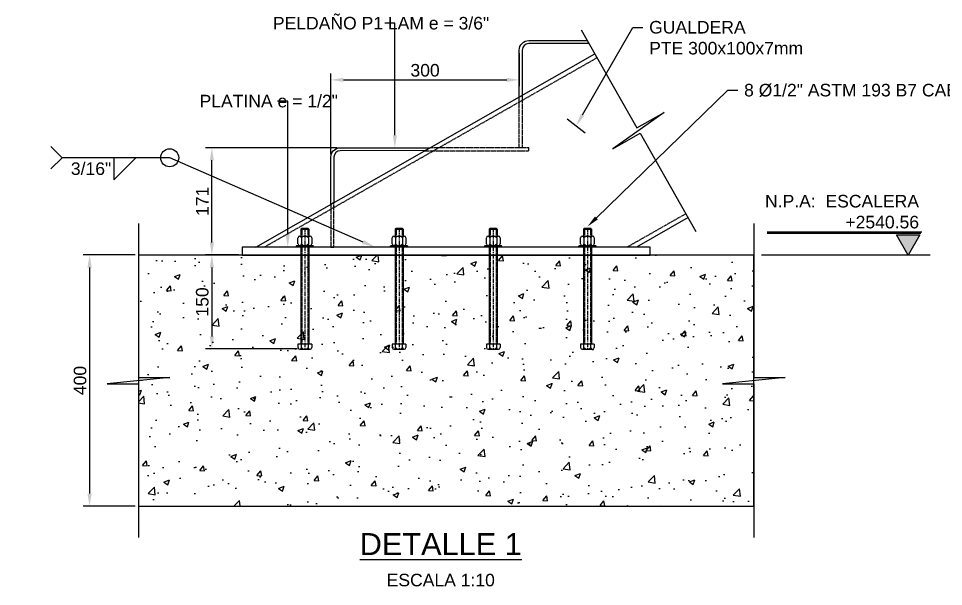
# Model space of a CAD drawing. Header units: millimetres. Extents: x -59786 to 1889966, y -10432 to 69447.
# Drawn here: x -1728 to -254, y -5837 to -4932 of the extents above; entities that cross this region are included whole.
import ezdxf
from ezdxf import colors
from ezdxf.entities.mleader import LeaderData, LeaderLine
from ezdxf.enums import TextEntityAlignment as Align
from ezdxf.math import Vec2, Vec3

# ---------------------------------------------------------------- set-up
doc = ezdxf.new("R2010")
doc.units = ezdxf.units.MM
doc.header["$LTSCALE"] = 0.2
doc.linetypes.add('CENTER', pattern=[50.8, 31.75, -6.35, 6.35, -6.35])
doc.linetypes.add('HIDDEN', pattern=[9.525, 6.35, -3.175])
for name, color, linetype in [('EE-TEXTO 1', 4, 'Continuous'), ('EE-TEXTO 2', 2, 'Continuous'), ('SIM-ACHURADOS', 8, 'Continuous'), ('SIM-CONCRETO', 8, 'Continuous'), ('SIM-COTAS', 1, 'Continuous'), ('SIM-EJES', 8, 'CENTER'), ('SIM-OCULTOS', 8, 'HIDDEN'), ('SIM-PELDAÑOS', 5, 'Continuous'), ('SIM-PLATINAS', 2, 'Continuous'), ('SIM-PTE 300x100x7', 213, 'Continuous')]:
    doc.layers.add(name, color=color, linetype=linetype)
doc.styles.add('ARIAL EE', font='arial.ttf')
doc.styles.get("Standard").update_dxf_attribs({"font": 'arial.ttf'})
doc.dimstyles.new('EE 1_STANDAR', dxfattribs={"dimtxt": 2, "dimasz": 2, "dimexe": 1, "dimexo": 0.5, "dimgap": 0.5, "dimtad": 1, "dimdec": 0, "dimdsep": 46, "dimtxsty": 'ARIAL EE', "dimcen": 1.5, "dimclrd": 256, "dimclre": 256, "dimclrt": 2, "dimadec": 0, "dimazin": 0, "dimtfac": 1, "dimtdec": 0, "dimtix": 1, "dimtmove": 0, "dimatfit": 2, "dimfxl": 1, "dimlwd": -1, "dimlwe": -1, "dimarcsym": 0})

# ---------------------------------------------------------------- blocks, each defined once
blk = doc.blocks.new('*U356')
for p, q in [((8.2, 162.7), (-8.2, 162.7)), ((-11, 154.8), (-11, 160.2)), ((-11, 154.8), (11, 154.8)), ((-6.3, 0), (-6.3, 154.8)), ((-5.5, 160.2), (-5.5, 154.8)), ((5.5, 160.2), (5.5, 154.8)), ((6.3, 0), (6.3, 154.8)), ((11, 154.8), (11, 160.2)), ((-5.5, -14.8), (-5.5, -5)), ((5.5, -14.8), (5.5, -5)), ((11, -5), (11, -14.8)), ((8.2, -17.3), (-8.2, -17.3)), ((-6.3, -28.5), (-6.3, -17.3)), ((6.3, -28.5), (-6.3, -28.5)), ((-6.3, -28.5), (-4.9, -30)), ((6.3, -28.5), (4.8, -30)), ((6.3, -28.5), (6.3, -17.3)), ((4.8, -30), (-4.9, -30)), ((4.8, -30), (-4.9, -30))]:
    blk.add_line(p, q)
blk.add_lwpolyline([(-13.5, -1.3), (-13.5, -1.2, -0.414214), (-12.3, 0), (12.3, 0, -0.414214), (13.5, -1.2), (13.5, -1.3, -0.414214), (12.3, -2.5), (-12.3, -2.5, -0.414214)], format="xyb", close=True)
blk.add_lwpolyline([(-11, -14.8), (-11, -5)])
for centre, radius, start, end in [((-8.2, 160), 2.76, 5.445, 174.555), ((0, 155.4), 7.34, 41.4713, 138.5287), ((8.2, 160), 2.76, 5.445, 174.555), ((-8.2, -5.2), 2.76, 5.445, 174.555), ((0, -9.8), 7.34, 41.4713, 138.5287), ((8.2, -5.2), 2.76, 5.445, 174.555), ((-8.2, -14.5), 2.76, 185.445, 354.555), ((0, -9.9), 7.34, 221.4713, 318.5287), ((8.2, -14.5), 2.76, 185.445, 354.555)]:
    blk.add_arc(centre, radius, start, end)
at = {"layer": 'SIM-EJES'}
blk.add_line((0, -30), (0, 162.7), dxfattribs=at)
at = {"layer": 'SIM-OCULTOS'}
for p, q in [((-4.9, 0), (-4.9, 154.8)), ((4.8, 0), (4.8, 154.8)), ((-4.9, -30), (-4.9, -17.3)), ((4.8, -30), (4.8, -17.3))]:
    blk.add_line(p, q, dxfattribs=at)
blk = doc.blocks.new('*D363')
at = {"layer": 'SIM-COTAS', "transparency": 16777216}
for p, q in [((-1376.4, -5309.1), (-1429.6, -5309.1)), ((-1419.6, -5329.1), (-1419.6, -5438.7)), ((-1283.2, -5458.7), (-1429.6, -5458.7))]:
    blk.add_line(p, q, dxfattribs=at)
for points in [[(-1422.9, -5329.1), (-1416.3, -5329.1), (-1419.6, -5309.1)], [(-1422.9, -5438.7), (-1416.3, -5438.7), (-1419.6, -5458.7)]]:
    blk.add_solid(points, dxfattribs=at)
at = {"layer": 'SIM-COTAS', "color": 2, "transparency": 16777216, "insert": (-1434.8, -5383.9), "char_height": 20, "attachment_point": 5, "rotation": 90, "style": 'ARIAL EE'}
blk.add_mtext('150', dxfattribs=at)
blk = doc.blocks.new('*D364')
at = {"layer": 'SIM-COTAS', "transparency": 16777216}
for p, q in [((-1220, -5138.3), (-1429.6, -5138.3)), ((-1419.6, -5289.1), (-1419.6, -5158.3)), ((-1376.4, -5309.1), (-1429.6, -5309.1))]:
    blk.add_line(p, q, dxfattribs=at)
at = {"layer": 'SIM-COTAS', "linetype": 'Continuous', "transparency": 16777216}
for points in [[(-1422.9, -5158.3), (-1416.3, -5158.3), (-1419.6, -5138.3)], [(-1422.9, -5289.1), (-1416.3, -5289.1), (-1419.6, -5309.1)]]:
    blk.add_solid(points, dxfattribs=at)
at = {"layer": 'SIM-COTAS', "color": 2, "linetype": 'Continuous', "transparency": 16777216, "insert": (-1434.7, -5223.7), "char_height": 20, "attachment_point": 5, "rotation": 90, "style": 'ARIAL EE'}
blk.add_mtext('171', dxfattribs=at)
blk = doc.blocks.new('*D365')
at = {"layer": 'SIM-COTAS', "transparency": 16777216}
for p, q in [((-930, -4987.6), (-930, -5040.2)), ((-1230, -5148.3), (-1230, -5020.2)), ((-1210, -5030.2), (-950, -5030.2))]:
    blk.add_line(p, q, dxfattribs=at)
at = {"layer": 'SIM-COTAS', "linetype": 'Continuous', "transparency": 16777216}
for points in [[(-1210, -5026.9), (-1210, -5033.5), (-1230, -5030.2)], [(-950, -5026.9), (-950, -5033.5), (-930, -5030.2)]]:
    blk.add_solid(points, dxfattribs=at)
at = {"layer": 'SIM-COTAS', "color": 2, "linetype": 'Continuous', "transparency": 16777216, "insert": (-1080, -5015), "char_height": 20, "attachment_point": 5, "style": 'ARIAL EE'}
blk.add_mtext('300', dxfattribs=at)
blk = doc.blocks.new('*D366')
at = {"layer": 'SIM-COTAS', "transparency": 16777216}
for p, q in [((-1541.6, -5309.1), (-1624.3, -5309.1)), ((-1614.3, -5329.1), (-1614.3, -5689.1)), ((-1541.6, -5709.1), (-1624.3, -5709.1))]:
    blk.add_line(p, q, dxfattribs=at)
for points in [[(-1617.7, -5329.1), (-1611, -5329.1), (-1614.3, -5309.1)], [(-1617.7, -5689.1), (-1611, -5689.1), (-1614.3, -5709.1)]]:
    blk.add_solid(points, dxfattribs=at)
at = {"layer": 'SIM-COTAS', "color": 2, "transparency": 16777216, "insert": (-1629.5, -5509.1), "char_height": 20, "attachment_point": 5, "rotation": 90, "style": 'ARIAL EE'}
blk.add_mtext('400', dxfattribs=at)
blk = doc.blocks.new('TÍTULO')
at = {"layer": 'EE-TEXTO 1', "style": 'ARIAL EE'}
blk.add_attdef('%%UVISTAENPLANTA', text='', height=3.5, dxfattribs=at).set_placement((-0.54, 3.5), align=Align.CENTER)
at = {"layer": 'EE-TEXTO 2', "style": 'ARIAL EE'}
for tag, p in [('SUBTITULO', (-0.77, -1.27)), ('ESCALA1:100', (-0.32, -5.15))]:
    blk.add_attdef(tag, text='', height=2, dxfattribs=at).set_placement(p, align=Align.CENTER)
blk = doc.blocks.new('AWS-FILL-DER')
at = {"transparency": 16777216}
for p, q in [((-19.75, 0), (-21.53, 1.78)), ((-11.5, -3.5), (-8, 0)), ((-19.75, 0), (-21.53, -1.78)), ((-8, 0), (-19.75, 0)), ((-11.5, 0), (-11.5, -3.5))]:
    blk.add_line(p, q, dxfattribs=at)
at = {"layer": 'EE-TEXTO 2', "color": 2, "transparency": 16777216, "style": 'ARIAL EE'}
for tag, flags, p in [('OBSERVACION', 4, (-21.91, -1.07)), ('VALOR_SOLDADURA', 12, (-11.92, -2.73))]:
    blk.add_attdef(tag, text='', height=2, dxfattribs=dict(at, flags=flags)).set_placement(p, align=Align.RIGHT)
at = {"layer": 'EE-TEXTO 2', "color": 2, "transparency": 16777216, "style": 'ARIAL EE', "flags": 12}
blk.add_attdef('DE-TANTO-CADA-TANTO', (-7.66, -2.68), '', height=2, dxfattribs=at)

msp = doc.modelspace()

# ---------------------------------------------------------------- hatches: boundary and pattern name
at = {"layer": 'SIM-ACHURADOS'}
h = msp.add_hatch(dxfattribs=at)
h.set_pattern_fill('AR-CONC', color=256, scale=0.5)
h.set_pattern_definition([(50, (160.05, -716.9), (91.0923, -7.9695), [9.525, -104.775]), (355, (160.05, -716.9), (-17.6217, 95.5284), [7.62, -83.8203]), (100.4514, (167.64, -717.57), (73.4706, 87.5589), [8.095, -89.0451]), (46.1842, (160.05, -691.5), (135.5395, -21.0212), [14.2875, -157.1625]), (96.6356, (171.34, -693.25), (118.702, 123.713), [12.1425, -133.5678]), (351.184, (160.05, -691.5), (118.702, 123.713), [11.43, -125.73]), (21, (172.75, -697.85), (75.8072, -51.1326), [9.525, -104.775]), (326, (172.75, -697.85), (30.901, 92.094), [7.62, -83.82]), (71.4514, (179.07, -702.11), (106.7082, 40.9614), [8.095, -89.045]), (37.5, (160.05, -716.902), (1.5443, 42.27752), [0, -82.804, 0, -85.09, 0, -84.1375]), (7.5, (160.05, -716.9), (33.40983, 50.0903), [0, -48.514, 0, -80.899, 0, -32.0675]), (327.5, (131.728, -716.902), (67.7953, -2.86437), [0, -31.75, 0, -99.06, 0, -131.445]), (317.5, (119.03, -716.9), (74.0646, 12.71325), [0, -41.275, 0, -65.786, 0, -93.345])])
h.paths.add_polyline_path([(-1536.565, -5709.14), (-556.273, -5709.14), (-556.273, -5309.14), (-1536.565, -5309.14)])
at = {"layer": 'SIM-COTAS'}
h = msp.add_hatch(color=256, dxfattribs=at)
h.dxf.hatch_style = 1
h.paths.add_polyline_path([(-310.6, -5309.14), (-292.082, -5277.065), (-329.119, -5277.065)])

# ---------------------------------------------------------------- linework, layer by layer
at = {"layer": 'SIM-CONCRETO'}
msp.add_lwpolyline([(-1536.565, -5709.14), (-556.273, -5709.14), (-556.273, -5309.14), (-1536.565, -5309.14)], close=True, dxfattribs=at)
at = {"layer": 'SIM-COTAS', "linetype": 'Continuous'}
msp.add_line((-853.684, -5092.386), (-824.753, -5114.483), dxfattribs=at)
at = {"layer": 'SIM-COTAS'}
for p, q in [((-288.779, -5272.839), (-534.969, -5272.839)), ((-290.292, -5274.983), (-534.969, -5274.983)), ((-275.675, -5309.14), (-544.281, -5309.14))]:
    msp.add_line(p, q, dxfattribs=at)
for points in [[(-831.566, -4950.226), (-742.508, -5106.651), (-699.057, -5081.912), (-781.012, -5140.079), (-737.561, -5115.341), (-648.503, -5271.766)], [(-1536.565, -5259.14), (-1536.565, -5504.14), (-1486.565, -5504.14), (-1586.565, -5514.14), (-1536.565, -5514.14), (-1536.565, -5759.14)], [(-556.273, -5259.14), (-556.273, -5504.14), (-506.273, -5504.14), (-606.273, -5514.14), (-556.273, -5514.14), (-556.273, -5759.14)]]:
    msp.add_lwpolyline(points, dxfattribs=at)
msp.add_lwpolyline([(-310.6, -5309.14), (-329.119, -5277.065), (-292.082, -5277.065)], close=True, dxfattribs=at)
msp.add_circle((-1486.753, -5154.337), 14.357, dxfattribs=at)
at = {"layer": 'SIM-OCULTOS'}
for p, q in [((-1335.957, -5296.44), (-806.13, -4994.903)), ((-664.624, -5243.45), (-757.734, -5296.44))]:
    msp.add_line(p, q, dxfattribs=at)
for points in [[(-929.98, -5057.54), (-925.23, -5054.836), (-925.23, -5138.321), (-929.98, -5138.321)], [(-1080.243, -5143.09), (-914.98, -5143.09), (-914.98, -5138.34), (-1071.9, -5138.34)], [(-1225.23, -5225.636), (-1229.98, -5228.34), (-1229.98, -5296.44), (-1225.23, -5296.44)]]:
    msp.add_lwpolyline(points, close=True, dxfattribs=at)
at = {"layer": 'SIM-PELDAÑOS'}
for points in [[(-818.966, -4972.357), (-914.98, -4972.357, 0.41421356), (-925.23, -4982.607), (-925.23, -5054.836), (-929.98, -5057.54), (-929.98, -4982.607, -0.41421356), (-914.98, -4967.607), (-821.671, -4967.607)], [(-1079.555, -5142.698), (-1214.98, -5143.09, 0.41421356), (-1225.23, -5153.34), (-1225.23, -5225.636), (-1229.98, -5228.34), (-1229.98, -5153.34, -0.41421356), (-1214.98, -5138.34), (-1071.9, -5138.34), (-1079.555, -5142.698)]]:
    msp.add_lwpolyline(points, format="xyb", dxfattribs=at)
at = {"layer": 'SIM-PLATINAS'}
msp.add_lwpolyline([(-1371.419, -5309.14), (-721.419, -5309.14), (-721.419, -5296.44), (-1371.419, -5296.44)], close=True, dxfattribs=at)
at = {"layer": 'SIM-PTE 300x100x7'}
msp.add_lwpolyline([(-661.086, -5249.664), (-743.246, -5296.44), (-1349.593, -5296.44), (-809.516, -4988.956)], dxfattribs=at)

# ---------------------------------------------------------------- block references
at = {"rotation": 180}
for p in [(-1271.419, -5296.44), (-1121.419, -5296.44), (-971.419, -5296.44), (-821.419, -5296.44)]:
    msp.add_blockref('*U356', p, dxfattribs=at)
at = {"layer": 'EE-TEXTO 1'}
ref = msp.add_blockref('TÍTULO', (-904.121, -5822.064), dxfattribs=dict(at, xscale=10, yscale=10, zscale=10))
ref.add_attrib('ESCALA1:100', 'ESCALA 1:10', dxfattribs={"layer": 'EE-TEXTO 2', "height": 20, "style": 'ARIAL EE'}).set_placement((-1055.017, -5836.894), align=Align.CENTER)
ref.add_attrib('%%UVISTAENPLANTA', '%%UDETALLE 1', dxfattribs={"height": 35, "style": 'ARIAL EE'}).set_placement((-1055.017, -5787.073), align=Align.CENTER)

# ---------------------------------------------------------------- texts
at = {"layer": 'SIM-COTAS', "color": 2, "insert": (-293.25, -5267.017), "char_height": 20, "width": 331.62006, "attachment_point": 9, "style": 'ARIAL EE'}
msp.add_mtext('N.P.A:^I ESCALERA\\P+2540.56', dxfattribs=at)

# ---------------------------------------------------------------- dimensions: what is measured, and where the dimension line sits
at = {"layer": 'SIM-COTAS', "linetype": 'Continuous'}
dim = msp.add_linear_dim(base=(-929.98, -5030.186), p1=(-1229.98, -5153.34), p2=(-929.98, -4982.607), dimstyle='EE 1_STANDAR', dxfattribs=at)
dim.commit()
dim.dimension.update_dxf_attribs({"geometry": '*D365', "text_midpoint": (-1079.98, -5014.967)})
dim = msp.add_linear_dim(base=(-1419.613, -5138.34), p1=(-1371.419, -5309.14), p2=(-1214.98, -5138.34), angle=90, dimstyle='EE 1_STANDAR', dxfattribs=at)
dim.commit()
dim.dimension.update_dxf_attribs({"geometry": '*D364', "text_midpoint": (-1434.654, -5223.74)})
at = {"layer": 'SIM-COTAS'}
for base, p1, p2, picture, middle in [((-1614.332, -5709.14), (-1536.565, -5309.14), (-1536.565, -5709.14), '*D366', (-1629.544, -5509.14)), ((-1419.613, -5458.743), (-1371.419, -5309.14), (-1278.208, -5458.743), '*D363', (-1434.824, -5383.942))]:
    dim = msp.add_linear_dim(base=base, p1=p1, p2=p2, angle=90, dimstyle='EE 1_STANDAR', dxfattribs=at)
    dim.commit()
    dim.dimension.update_dxf_attribs({"geometry": picture, "text_midpoint": middle})

# ---------------------------------------------------------------- leaders
at = {"layer": 'SIM-COTAS', "linetype": 'Continuous'}
ml = msp.add_multileader_mtext('Standard', dxfattribs=at)
ml.set_content('\\A1;{\\C2;PELDAÑO P1 LAM e = 3/6"\\P\\pxql; }', color=256)
ml.set_leader_properties()
ml.build(insert=Vec2(0, 0))
ml.multileader.update_dxf_attribs({"dogleg_length": 0.0025, "arrow_head_size": 20, "scale": 10})
ctx = ml.context
ctx.base_point, ctx.scale, ctx.char_height, ctx.arrow_head_size, ctx.landing_gap_size, ctx.plane_origin = Vec3(-1332.398, -4939.867), 10, 20, 20, 10, Vec3(-3878.101, 2836.912)
notes = []
notes.append((ctx, [(1, (1, 1, 0), (-1128.155, -4939.867), (-1, 0), 16.058, [(0, [(-1128.155, -5138.34)], 0, [])])]))
ctx.mtext.insert, ctx.mtext.width, ctx.mtext.flow_direction = Vec3(-1322.398, -4929.867), 185.53253, 5
ml = msp.add_multileader_mtext('Standard', dxfattribs=at)
ml.set_content('\\A1;{\\C2;GUALDERA\\PPTE 300x100x7mm}', color=256)
ml.set_leader_properties()
ml.build(insert=Vec2(0, 0))
ml.multileader.update_dxf_attribs({"dogleg_length": 0.0025, "arrow_head_size": 20, "scale": 10})
ctx = ml.context
ctx.base_point, ctx.scale, ctx.char_height, ctx.arrow_head_size, ctx.landing_gap_size, ctx.plane_origin = Vec3(-733.115, -4946.502), 10, 20, 20, 10, Vec3(-3539.82, 2879.458)
notes.append((ctx, [(0, (1, 1, 0), (-749.172, -4946.502), (1, 0), 16.058, [(0, [(-839.219, -5103.435)], 0, [])])]))
ctx.mtext.insert, ctx.mtext.width, ctx.mtext.flow_direction = Vec3(-723.115, -4936.325), 243.68268, 5
ml = msp.add_multileader_mtext('Standard', dxfattribs=at)
ml.set_content('\\A1;{\\C2;8 %%C1/2" ASTM 193 B7 CABEZA INVERTIDA EMBEBIDOS 150mm AL CONCRETO }', color=256)
ml.set_leader_properties()
ml.build(insert=Vec2(0, 0))
ml.multileader.update_dxf_attribs({"dogleg_length": 0.0025, "arrow_head_size": 20, "scale": 10})
ctx = ml.context
ctx.base_point, ctx.scale, ctx.char_height, ctx.arrow_head_size, ctx.landing_gap_size, ctx.plane_origin = Vec3(-581.869, -5046.678), 10, 20, 20, 10, Vec3(-3427.956, 2699.159)
notes.append((ctx, [(0, (1, 1, 0), (-597.927, -5046.678), (1, 0), 16.058, [(0, [(-821.419, -5263.985)], 0, [])])]))
ctx.mtext.insert, ctx.mtext.width, ctx.mtext.flow_direction = Vec3(-571.869, -5036.507), 319.10222, 5
ml = msp.add_multileader_mtext('Standard', dxfattribs=at)
ml.set_content('\\A1;{\\C2;PLATINA e = 1/2"}', color=256)
ml.set_leader_properties()
ml.build(insert=Vec2(0, 0))
ml.multileader.update_dxf_attribs({"dogleg_length": 0.0025, "arrow_head_size": 20, "scale": 10})
ctx = ml.context
ctx.base_point, ctx.scale, ctx.char_height, ctx.arrow_head_size, ctx.landing_gap_size, ctx.plane_origin = Vec3(-1449.169, -5064.146), 10, 20, 20, 10, Vec3(-4048.719, 2678.812)
notes.append((ctx, [(1, (1, 1, 0), (-1298.773, -5064.146), (-1, 0), 16.058, [(0, [(-1298.773, -5296.44)], 0, [])])]))
ctx.mtext.insert, ctx.mtext.width, ctx.mtext.flow_direction = Vec3(-1439.169, -5053.975), 116.90942, 5
ml = msp.add_multileader_mtext('Standard', dxfattribs=at)
ml.set_content('\\A1;{\\C2;PTE Ø6"x6mm}', color=256)
ml.set_leader_properties()
ml.build(insert=Vec2(0, 0))
ml.multileader.update_dxf_attribs({"dogleg_length": 0.0025, "arrow_head_size": 20, "scale": 10})
ctx = ml.context
ctx.base_point, ctx.scale, ctx.char_height, ctx.arrow_head_size, ctx.landing_gap_size, ctx.plane_origin = Vec3(130.192, -5081.673), 10, 20, 20, 10, Vec3(-2758.961, 2844.263)
ctx.text_align_type = 2
notes.append((ctx, [(1, (1, 1, 0), (347.641, -5081.673), (-1, 0), 16.058, [(0, [(439.244, -5182.476)], 0, [])])]))
ctx.mtext.insert, ctx.mtext.width, ctx.mtext.alignment, ctx.mtext.flow_direction = Vec3(321.583, -5071.271), 257.81295, 3, 5
at = {"layer": 'SIM-COTAS'}
ml = msp.add_multileader_block('Standard', dxfattribs=at)
ml.set_content('AWS-FILL-DER', color=256, scale=10)
ml.set_attribute('DE-TANTO-CADA-TANTO', '', width=0)
ml.set_attribute('VALOR_SOLDADURA', '3/16"', width=0)
ml.set_attribute('OBSERVACION', '', width=0)
ml.set_leader_properties(color=256)
ml.build(insert=Vec2(0, 0))
ml.multileader.update_dxf_attribs({"arrow_head_size": 20, "scale": 10, "block_connection_type": 1})
ctx = ml.context
ctx.base_point, ctx.scale, ctx.char_height, ctx.arrow_head_size, ctx.landing_gap_size, ctx.plane_origin = Vec3(-1658.156, -5154.337), 10, 40, 20, 20, Vec3(-1830.439, -5940.627)
ctx.attachment_type = 1
notes.append((ctx, [(0, (1, 1, 0), (-1486.753, -5154.337), (-1, 0), 53.903, [(0, [(-1160.069, -5296.44)], 0, [])])]))
ctx.block.insert = Vec3(-1460.656, -5154.337)
at = {"layer": 'SIM-COTAS', "linetype": 'Continuous'}
ml = msp.add_multileader_mtext('Standard', dxfattribs=at)
ml.set_content('\\A1;{\\C2;PTE 300x100x7mm}', color=256)
ml.set_leader_properties()
ml.build(insert=Vec2(0, 0))
ml.multileader.update_dxf_attribs({"dogleg_length": 0.0025, "arrow_head_size": 30, "scale": 15})
ctx = ml.context
ctx.base_point, ctx.scale, ctx.char_height, ctx.arrow_head_size, ctx.landing_gap_size, ctx.plane_origin = Vec3(3008.907, -5443.3), 15, 30, 30, 15, Vec3(5929.936, 1962.185)
ctx.text_align_type = 2
notes.append((ctx, [(0, (1, 1, 0), (3333.423, -5443.3), (-1, 0), 24.087, [(0, [(3333.423, -5336.947)], 0, [])])]))
ctx.mtext.insert, ctx.mtext.rotation, ctx.mtext.width, ctx.mtext.defined_height, ctx.mtext.alignment, ctx.mtext.flow_direction = Vec3(3294.336, -5428.034), 6.28318531, 282.89742, 30.655, 3, 5
for ctx, leaders in notes:
    for number, flags, end, landing, length, lines in leaders:
        leader = LeaderData()
        leader.index, (leader.has_last_leader_line, leader.has_dogleg_vector, leader.attachment_direction) = number, flags
        leader.last_leader_point, leader.dogleg_vector, leader.dogleg_length = Vec3(end), Vec3(landing), length
        for number, points, colour, breaks in lines:
            line = LeaderLine()
            line.index, line.vertices, line.color, line.breaks = number, Vec3.list(points), colors.encode_raw_color(colour), breaks
            leader.lines.append(line)
        ctx.leaders.append(leader)

doc.saveas('drawing.dxf')
